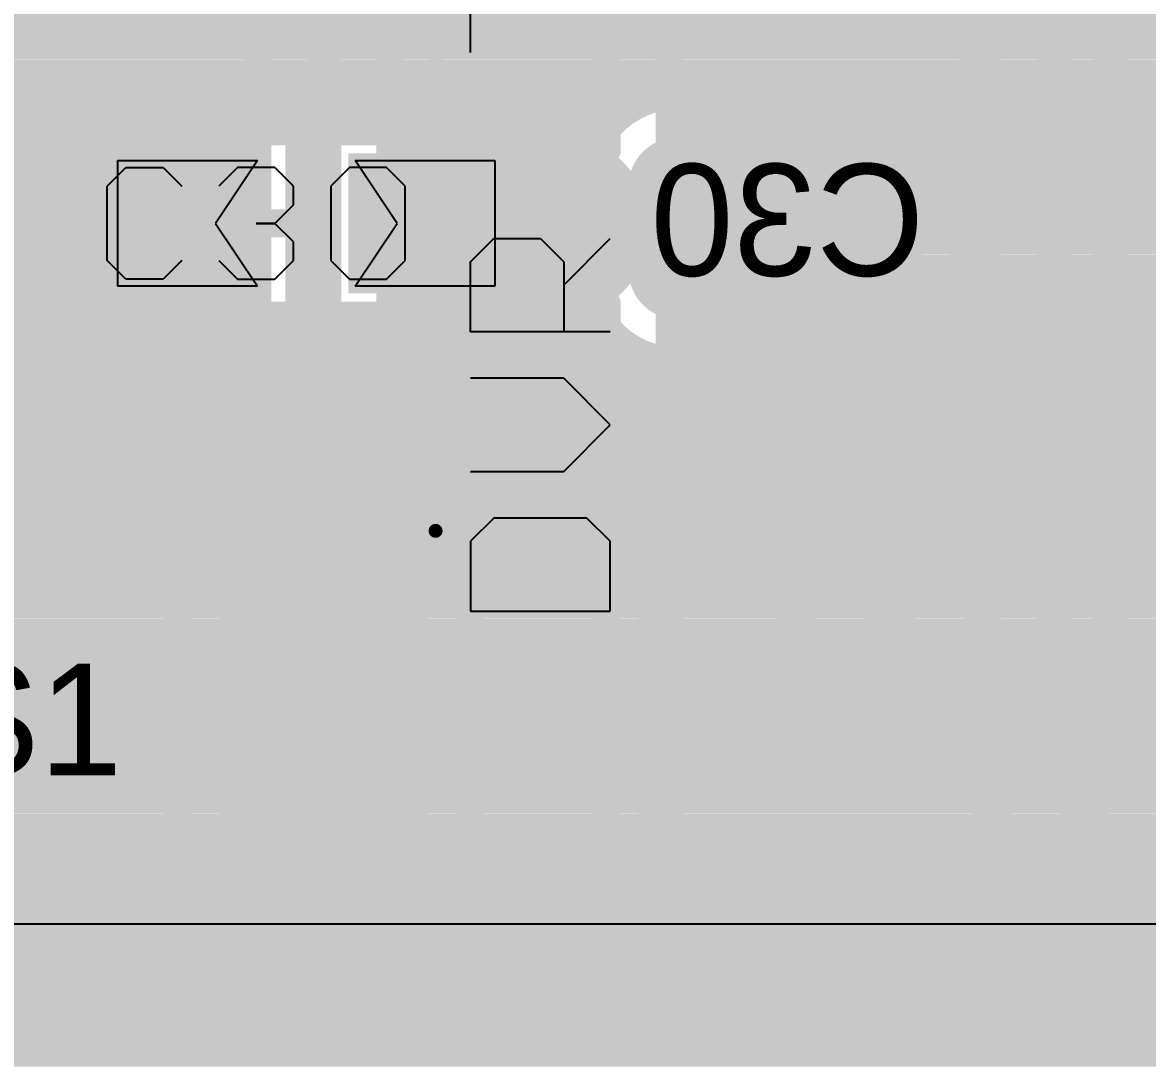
# Model space of a CAD drawing. Header units: millimetres. Extents: x 0.11 to 5.67, y 0.55 to 4.24.
# Drawn here: x 2.3698 to 2.6868, y 0.6011 to 0.8952 of the extents above; entities that cross this region are included whole.
import ezdxf

# ---------------------------------------------------------------- set-up
doc = ezdxf.new("R2010")
doc.units = ezdxf.units.MM
doc.header["$MEASUREMENT"] = 0
for name, color, linetype in [('BottomLayer', 5, 'Continuous'), ('BottomOverlay', 54, 'Continuous'), ('BottomPaste', 16, 'Continuous'), ('BottomSolder', 6, 'Continuous'), ('InternalPlane1', 76, 'Continuous'), ('InternalPlane2', 16, 'Continuous'), ('KeepOutLayer', 6, 'Continuous'), ('Mechanical3', 76, 'Continuous'), ('MultiLayer', 9, 'Continuous'), ('TopLayer', 1, 'Continuous'), ('TopOverlay', 2, 'Continuous'), ('TopPaste', 8, 'Continuous'), ('TopSolder', 216, 'Continuous'), ('ViaHoleLayer', 16, 'Continuous')]:
    doc.layers.add(name, color=color, linetype=linetype)

# ---------------------------------------------------------------- blocks, each defined once
blk = doc.blocks.new('SCVW06A25020_35')
at = {"layer": 'TopLayer', "const_width": 0.01181}
for points in [[(-0.03346, 0.01181, 1), (-0.02165, 0.01181, 1)], [(0.02165, 0.01181, 1), (0.03346, 0.01181, 1)], [(-0.03346, -0.01181, 1), (-0.02165, -0.01181, 1)], [(0.02165, -0.01181, 1), (0.03346, -0.01181, 1)]]:
    blk.add_lwpolyline(points, format="xyb", close=True, dxfattribs=at)
at = {"layer": 'TopLayer'}
for points in [[(-0.02756, -0.02362), (0.02756, -0.02362), (-0.02756, 0.02362), (0.02756, 0.02362)], [(-0.03937, -0.01181), (0.03937, -0.01181), (-0.03937, 0.01181), (0.03937, 0.01181)]]:
    blk.add_solid(points, dxfattribs=at)
at = {"layer": 'TopOverlay', "const_width": 0.00787}
for points in [[(0.05587, -0.03898), (0.05587, 0.34685)], [(-0.03469, -0.18858), (-0.03469, -0.03898)], [(-0.03469, -0.03898), (0.05587, -0.03898)], [(-0.03469, -0.18858), (1.13461, -0.18858)]]:
    blk.add_lwpolyline(points, dxfattribs=at)
at = {"layer": 'TopOverlay', "const_width": 0.00394}
for points in [[(-0.03665, -0.03898, 1), (-0.03272, -0.03898, 1)], [(-0.03665, -0.03898, 1), (-0.03272, -0.03898, 1)], [(0.0539, -0.03898, 1), (0.05783, -0.03898, 1)], [(0.0539, -0.03898, 1), (0.05783, -0.03898, 1)], [(-0.03665, -0.18858, 1), (-0.03272, -0.18858, 1)], [(-0.03665, -0.18858, 1), (-0.03272, -0.18858, 1)]]:
    blk.add_lwpolyline(points, format="xyb", close=True, dxfattribs=at)
at = {"layer": 'TopPaste', "const_width": 0.01181}
for points in [[(-0.03346, 0.01181, 1), (-0.02165, 0.01181, 1)], [(0.02165, 0.01181, 1), (0.03346, 0.01181, 1)], [(-0.03346, -0.01181, 1), (-0.02165, -0.01181, 1)], [(0.02165, -0.01181, 1), (0.03346, -0.01181, 1)]]:
    blk.add_lwpolyline(points, format="xyb", close=True, dxfattribs=at)
at = {"layer": 'TopPaste'}
for points in [[(-0.02756, -0.02362), (0.02756, -0.02362), (-0.02756, 0.02362), (0.02756, 0.02362)], [(-0.03937, -0.01181), (0.03937, -0.01181), (-0.03937, 0.01181), (0.03937, 0.01181)]]:
    blk.add_solid(points, dxfattribs=at)
at = {"layer": 'TopSolder', "const_width": 0.01378}
for points in [[(-0.03445, 0.01181, 1), (-0.02067, 0.01181, 1)], [(0.02067, 0.01181, 1), (0.03445, 0.01181, 1)], [(-0.03445, -0.01181, 1), (-0.02067, -0.01181, 1)], [(0.02067, -0.01181, 1), (0.03445, -0.01181, 1)]]:
    blk.add_lwpolyline(points, format="xyb", close=True, dxfattribs=at)
at = {"layer": 'TopSolder'}
for points in [[(-0.02756, -0.02559), (0.02756, -0.02559), (-0.02756, 0.02559), (0.02756, 0.02559)], [(-0.04134, -0.01181), (0.04134, -0.01181), (-0.04134, 0.01181), (0.04134, 0.01181)]]:
    blk.add_solid(points, dxfattribs=at)
blk = doc.blocks.new('DTSM_61N_88')
at = {"layer": 'TopLayer', "const_width": 0.01378}
for points in [[(0.28839, 0.01378, 1), (0.30217, 0.01378, 1)], [(0.3435, 0.01378, 1), (0.35728, 0.01378, 1)], [(0.28839, -0.01378, 1), (0.30217, -0.01378, 1)], [(0.3435, -0.01378, 1), (0.35728, -0.01378, 1)]]:
    blk.add_lwpolyline(points, format="xyb", close=True, dxfattribs=at)
at = {"layer": 'TopLayer'}
for points in [[(0.29528, -0.02756), (0.35039, -0.02756), (0.29528, 0.02756), (0.35039, 0.02756)], [(0.2815, -0.01378), (0.36417, -0.01378), (0.2815, 0.01378), (0.36417, 0.01378)]]:
    blk.add_solid(points, dxfattribs=at)
at = {"layer": 'TopOverlay', "const_width": 0.00394}
for points in [[(0.27067, 0.0315), (0.05118, 0.0315)], [(0.27067, -0.20472), (0.27067, 0.0315)]]:
    blk.add_lwpolyline(points, dxfattribs=at)
at = {"layer": 'TopOverlay', "const_width": 0.00197}
blk.add_lwpolyline([(0.26969, 0.0315, 1), (0.27165, 0.0315, 1)], format="xyb", close=True, dxfattribs=at)
blk.add_lwpolyline([(0.26969, 0.0315, 1), (0.27165, 0.0315, 1)], format="xyb", close=True, dxfattribs=at)
at = {"layer": 'TopPaste', "const_width": 0.01378}
for points in [[(0.28839, 0.01378, 1), (0.30217, 0.01378, 1)], [(0.3435, 0.01378, 1), (0.35728, 0.01378, 1)], [(0.28839, -0.01378, 1), (0.30217, -0.01378, 1)], [(0.3435, -0.01378, 1), (0.35728, -0.01378, 1)]]:
    blk.add_lwpolyline(points, format="xyb", close=True, dxfattribs=at)
at = {"layer": 'TopPaste'}
for points in [[(0.29528, -0.02756), (0.35039, -0.02756), (0.29528, 0.02756), (0.35039, 0.02756)], [(0.2815, -0.01378), (0.36417, -0.01378), (0.2815, 0.01378), (0.36417, 0.01378)]]:
    blk.add_solid(points, dxfattribs=at)
at = {"layer": 'TopSolder', "const_width": 0.01575}
for points in [[(0.2874, 0.01378, 1), (0.30315, 0.01378, 1)], [(0.34252, 0.01378, 1), (0.35827, 0.01378, 1)], [(0.2874, -0.01378, 1), (0.30315, -0.01378, 1)], [(0.34252, -0.01378, 1), (0.35827, -0.01378, 1)]]:
    blk.add_lwpolyline(points, format="xyb", close=True, dxfattribs=at)
at = {"layer": 'TopSolder'}
for points in [[(0.29528, -0.02953), (0.35039, -0.02953), (0.29528, 0.02953), (0.35039, 0.02953)], [(0.27953, -0.01378), (0.36614, -0.01378), (0.27953, 0.01378), (0.36614, 0.01378)]]:
    blk.add_solid(points, dxfattribs=at)
blk = doc.blocks.new('CC0603_B_250')
at = {"layer": 'BottomLayer'}
for points in [[(-0.05315, -0.01772), (-0.01378, -0.01772), (-0.05315, 0.01772), (-0.01378, 0.01772)], [(0.05315, 0.01772), (0.01378, 0.01772), (0.05315, -0.01772), (0.01378, -0.01772)]]:
    blk.add_solid(points, dxfattribs=at)
at = {"layer": 'BottomOverlay', "const_width": 0.00701}
for points in [[(-0.06031, -0.02558, -0.201181), (-0.06035, 0.02547)], [(0.06042, 0.02547, -0.201181), (0.06038, -0.02558)]]:
    blk.add_lwpolyline(points, format="xyb", dxfattribs=at)
at = {"layer": 'BottomOverlay', "const_width": 0.0035}
for points in [[(-0.0621, 0.02547, 1), (-0.0586, 0.02547, 1)], [(-0.06172, 0.0255, 1), (-0.05821, 0.0255, 1)], [(0.05828, 0.0255, 1), (0.06179, 0.0255, 1)], [(0.05867, 0.02547, 1), (0.06217, 0.02547, 1)], [(-0.06206, -0.02558, 1), (-0.05856, -0.02558, 1)], [(-0.06179, -0.02559, 1), (-0.05829, -0.02559, 1)], [(0.05829, -0.02559, 1), (0.06179, -0.02559, 1)], [(0.05863, -0.02558, 1), (0.06213, -0.02558, 1)]]:
    blk.add_lwpolyline(points, format="xyb", close=True, dxfattribs=at)
at = {"layer": 'BottomOverlay', "const_width": 0.00701}
for points in [[(-0.05996, 0.0255), (0.06004, 0.0255)], [(-0.06004, -0.02559), (0.06004, -0.02559)]]:
    blk.add_lwpolyline(points, dxfattribs=at)
at = {"layer": 'BottomPaste'}
for p, q in [((-0.05315, -0.01772), (-0.05315, 0.01772)), ((-0.05315, 0.01772), (-0.01378, 0.01772)), ((-0.01378, 0.01772), (-0.02559, 0)), ((0.02559, 0), (0.01378, 0.01772)), ((0.01378, 0.01772), (0.05315, 0.01772)), ((0.05315, 0.01772), (0.05315, -0.01772)), ((-0.02559, 0), (-0.01378, -0.01772)), ((0.01378, -0.01772), (0.02559, 0)), ((-0.01378, -0.01772), (-0.05315, -0.01772)), ((0.05315, -0.01772), (0.01378, -0.01772))]:
    blk.add_line(p, q, dxfattribs=at)
at = {"layer": 'BottomSolder'}
for points in [[(-0.05512, -0.01969), (-0.01181, -0.01969), (-0.05512, 0.01969), (-0.01181, 0.01969)], [(0.05512, 0.01969), (0.01181, 0.01969), (0.05512, -0.01969), (0.01181, -0.01969)]]:
    blk.add_solid(points, dxfattribs=at)
at = {"layer": 'Mechanical3'}
for p, q in [((-0.0561, 0.0105), (-0.05085, 0.01575)), ((-0.05085, 0.01575), (-0.04036, 0.01575)), ((-0.04036, 0.01575), (-0.03511, 0.0105)), ((-0.01937, 0.01575), (-0.02462, 0.0105)), ((-0.00887, 0.01575), (-0.01937, 0.01575)), ((-0.00363, 0.0105), (-0.00887, 0.01575)), ((0.01212, 0.01575), (0.00687, 0.0105)), ((0.02261, 0.01575), (0.01212, 0.01575)), ((0.02786, 0.0105), (0.02261, 0.01575)), ((-0.0561, -0.01049), (-0.0561, 0.0105)), ((-0.00363, 0.00525), (-0.00363, 0.0105)), ((0.00687, 0.0105), (0.00687, -0.01049)), ((0.02786, -0.01049), (0.02786, 0.0105)), ((-0.00887, 0.00001), (-0.00363, 0.00525)), ((-0.00887, 0.00001), (-0.01412, 0.00001)), ((-0.01412, 0.00001), (-0.00887, 0.00001)), ((-0.00363, -0.00524), (-0.00887, 0.00001)), ((-0.00363, -0.01049), (-0.00363, -0.00524)), ((-0.05085, -0.01574), (-0.0561, -0.01049)), ((-0.03511, -0.01049), (-0.04036, -0.01574)), ((-0.02462, -0.01049), (-0.01937, -0.01574)), ((-0.00887, -0.01574), (-0.00363, -0.01049)), ((0.00687, -0.01049), (0.01212, -0.01574)), ((0.02261, -0.01574), (0.02786, -0.01049)), ((-0.04036, -0.01574), (-0.05085, -0.01574)), ((-0.01937, -0.01574), (-0.00887, -0.01574)), ((0.01212, -0.01574), (0.02261, -0.01574))]:
    blk.add_line(p, q, dxfattribs=at)

msp = doc.modelspace()

# ---------------------------------------------------------------- linework, layer by layer
at = {"layer": 'BottomLayer'}
for points, const_width in [([(2.55217, 0.63878), (2.55217, 1.05807)], 0.00787), ([(2.53445, 0.85916), (2.53445, 0.91431)], 0.00787), ([(2.13465, 0.89665), (2.53445, 0.89665)], 0.00787), ([(2.55217, 0.89665), (3.56791, 0.89665)], 0.00787), ([(2.15068, 0.88878), (2.53445, 0.88878)], 0.00787), ([(2.55217, 0.88878), (3.56791, 0.88878)], 0.00787), ([(2.16272, 0.8809), (2.53445, 0.8809)], 0.00787), ([(2.55217, 0.8809), (3.56791, 0.8809)], 0.00787), ([(2.17244, 0.87303), (2.53445, 0.87303)], 0.00787), ([(2.55217, 0.87303), (3.56791, 0.87303)], 0.00787), ([(2.38484, 0.86811), (2.44783, 0.86811)], 0.00787), ([(2.38484, 0.80906), (2.38484, 0.86811)], 0.00787), ([(2.44783, 0.80906), (2.44783, 0.86811)], 0.00787), ([(2.4498, 0.87008), (2.51673, 0.87008)], 0.00787), ([(2.4498, 0.80709), (2.4498, 0.87008)], 0.00787), ([(2.51673, 0.86288), (2.51673, 0.87008)], 0.00787), ([(2.18054, 0.86515), (2.38484, 0.86515)], 0.00787), ([(2.51673, 0.86515), (2.53445, 0.86515)], 0.00787), ([(2.55217, 0.86515), (3.56791, 0.86515)], 0.00787), ([(2.41634, 0.83858), (2.41634, 0.86417)], 0.00787), ([(2.18741, 0.85728), (2.38484, 0.85728)], 0.00787), ([(2.55217, 0.85728), (3.56791, 0.85728)], 0.00787), ([(2.19327, 0.84941), (2.38484, 0.84941)], 0.00787), ([(2.55217, 0.84941), (3.56791, 0.84941)], 0.00787), ([(2.37303, 0.83858), (2.41634, 0.83858)], 0.01969), ([(2.19829, 0.84153), (2.38484, 0.84153)], 0.00787), ([(2.48327, 0.83858), (2.48425, 0.8376)], 0.00984), ([(2.55217, 0.84153), (3.56791, 0.84153)], 0.00787), ([(2.38878, 0.83858), (2.41634, 0.83858)], 0.00787), ([(2.41634, 0.83858), (2.4439, 0.83858)], 0.00787), ([(2.41634, 0.81299), (2.41634, 0.83858)], 0.00787), ([(2.48425, 0.8376), (2.52067, 0.8376)], 0.00984), ([(2.20258, 0.83366), (2.38484, 0.83366)], 0.00787), ([(2.55217, 0.83366), (3.56791, 0.83366)], 0.00787), ([(2.2062, 0.82578), (2.38484, 0.82578)], 0.00787), ([(2.55217, 0.82578), (3.56791, 0.82578)], 0.00787), ([(2.20922, 0.81791), (2.38484, 0.81791)], 0.00787), ([(2.55217, 0.81791), (3.56791, 0.81791)], 0.00787), ([(2.53445, 0.63878), (2.53445, 0.81603)], 0.00787), ([(2.51673, 0.80709), (2.51673, 0.81231)], 0.00787), ([(2.21169, 0.81004), (2.38484, 0.81004)], 0.00787), ([(2.38484, 0.80906), (2.44783, 0.80906)], 0.00787), ([(2.51673, 0.81004), (2.53445, 0.81004)], 0.00787), ([(2.55217, 0.81004), (3.56791, 0.81004)], 0.00787), ([(2.4498, 0.80709), (2.51673, 0.80709)], 0.00787), ([(2.21362, 0.80216), (2.53445, 0.80216)], 0.00787), ([(2.55217, 0.80216), (3.56791, 0.80216)], 0.00787), ([(2.21506, 0.79429), (2.53445, 0.79429)], 0.00787), ([(2.55217, 0.79429), (3.37284, 0.79429)], 0.00787), ([(2.21601, 0.78641), (2.53445, 0.78641)], 0.00787), ([(2.55217, 0.78641), (3.36048, 0.78641)], 0.00787), ([(2.21648, 0.77854), (2.53445, 0.77854)], 0.00787), ([(2.55217, 0.77854), (3.35336, 0.77854)], 0.00787), ([(2.21648, 0.77067), (2.53445, 0.77067)], 0.00787), ([(2.55217, 0.77067), (3.34878, 0.77067)], 0.00787), ([(2.21601, 0.76279), (2.53445, 0.76279)], 0.00787), ([(2.55217, 0.76279), (3.34599, 0.76279)], 0.00787), ([(2.21506, 0.75492), (2.53445, 0.75492)], 0.00787), ([(2.55217, 0.75492), (3.34465, 0.75492)], 0.00787), ([(2.21362, 0.74704), (2.53445, 0.74704)], 0.00787), ([(2.55217, 0.74704), (3.34465, 0.74704)], 0.00787), ([(2.21169, 0.73917), (2.53445, 0.73917)], 0.00787), ([(2.55217, 0.73917), (3.34599, 0.73917)], 0.00787), ([(2.20922, 0.7313), (2.53445, 0.7313)], 0.00787), ([(2.55217, 0.7313), (3.34879, 0.7313)], 0.00787), ([(2.2062, 0.72342), (2.53445, 0.72342)], 0.00787), ([(2.55217, 0.72342), (3.35336, 0.72342)], 0.00787), ([(2.20257, 0.71555), (2.53445, 0.71555)], 0.00787), ([(2.55217, 0.71555), (3.36049, 0.71555)], 0.00787), ([(2.19829, 0.70767), (2.53445, 0.70767)], 0.00787), ([(2.55217, 0.70767), (3.37286, 0.70767)], 0.00787), ([(2.19327, 0.6998), (2.53445, 0.6998)], 0.00787), ([(2.55217, 0.6998), (3.56791, 0.6998)], 0.00787), ([(2.1874, 0.69193), (2.53445, 0.69193)], 0.00787), ([(2.55217, 0.69193), (3.56791, 0.69193)], 0.00787), ([(2.18054, 0.68405), (2.53445, 0.68405)], 0.00787), ([(2.55217, 0.68405), (3.56791, 0.68405)], 0.00787), ([(2.17243, 0.67618), (2.53445, 0.67618)], 0.00787), ([(2.55217, 0.67618), (3.56791, 0.67618)], 0.00787), ([(2.16271, 0.6683), (2.53445, 0.6683)], 0.00787), ([(2.55217, 0.6683), (3.56791, 0.6683)], 0.00787), ([(2.15067, 0.66043), (2.53445, 0.66043)], 0.00787), ([(2.55217, 0.66043), (3.56791, 0.66043)], 0.00787), ([(2.13463, 0.65256), (2.53445, 0.65256)], 0.00787), ([(2.55217, 0.65256), (3.56791, 0.65256)], 0.00787), ([(2.10733, 0.64468), (2.53445, 0.64468)], 0.00787), ([(2.55217, 0.64468), (3.56791, 0.64468)], 0.00787), ([(1.50409, 0.63878), (2.53445, 0.63878)], 0.00787), ([(2.55217, 0.63878), (3.56791, 0.63878)], 0.00787)]:
    msp.add_lwpolyline(points, dxfattribs=dict(at, const_width=const_width))
for points, const_width in [([(2.53248, 0.89665, 1), (2.53642, 0.89665, 1)], 0.00394), ([(2.5502, 0.89665, 1), (2.55413, 0.89665, 1)], 0.00394), ([(2.53248, 0.88878, 1), (2.53642, 0.88878, 1)], 0.00394), ([(2.5502, 0.88878, 1), (2.55413, 0.88878, 1)], 0.00394), ([(2.53248, 0.8809, 1), (2.53642, 0.8809, 1)], 0.00394), ([(2.5502, 0.8809, 1), (2.55413, 0.8809, 1)], 0.00394), ([(2.53248, 0.87303, 1), (2.53642, 0.87303, 1)], 0.00394), ([(2.5502, 0.87303, 1), (2.55413, 0.87303, 1)], 0.00394), ([(2.38287, 0.86811, 1), (2.38681, 0.86811, 1)], 0.00394), ([(2.38287, 0.86811, 1), (2.38681, 0.86811, 1)], 0.00394), ([(2.44587, 0.86811, 1), (2.4498, 0.86811, 1)], 0.00394), ([(2.44587, 0.86811, 1), (2.4498, 0.86811, 1)], 0.00394), ([(2.44783, 0.87008, 1), (2.45177, 0.87008, 1)], 0.00394), ([(2.44783, 0.87008, 1), (2.45177, 0.87008, 1)], 0.00394), ([(2.51476, 0.87008, 1), (2.5187, 0.87008, 1)], 0.00394), ([(2.51476, 0.87008, 1), (2.5187, 0.87008, 1)], 0.00394), ([(2.38287, 0.86515, 1), (2.38681, 0.86515, 1)], 0.00394), ([(2.51476, 0.86515, 1), (2.5187, 0.86515, 1)], 0.00394), ([(2.53248, 0.86515, 1), (2.53642, 0.86515, 1)], 0.00394), ([(2.5502, 0.86515, 1), (2.55413, 0.86515, 1)], 0.00394), ([(2.41437, 0.86417, 1), (2.41831, 0.86417, 1)], 0.00394), ([(2.51476, 0.86288, 1), (2.5187, 0.86288, 1)], 0.00394), ([(2.51476, 0.86288, 1), (2.5187, 0.86288, 1)], 0.00394), ([(2.53248, 0.85916, 1), (2.53642, 0.85916, 1)], 0.00394), ([(2.53248, 0.85916, 1), (2.53642, 0.85916, 1)], 0.00394), ([(2.38287, 0.85728, 1), (2.38681, 0.85728, 1)], 0.00394), ([(2.5502, 0.85728, 1), (2.55413, 0.85728, 1)], 0.00394), ([(2.38287, 0.84941, 1), (2.38681, 0.84941, 1)], 0.00394), ([(2.5502, 0.84941, 1), (2.55413, 0.84941, 1)], 0.00394), ([(2.36713, 0.83858, 1), (2.37894, 0.83858, 1)], 0.01181), ([(2.36811, 0.83858, 1), (2.37795, 0.83858, 1)], 0.00984), ([(2.41142, 0.83858, 1), (2.42126, 0.83858, 1)], 0.00984), ([(2.51476, 0.8376, 1), (2.52657, 0.8376, 1)], 0.01181), ([(2.38287, 0.84153, 1), (2.38681, 0.84153, 1)], 0.00394), ([(2.48081, 0.83858, 1), (2.48573, 0.83858, 1)], 0.00492), ([(2.5502, 0.84153, 1), (2.55413, 0.84153, 1)], 0.00394), ([(2.38681, 0.83858, 1), (2.39075, 0.83858, 1)], 0.00394), ([(2.41437, 0.83858, 1), (2.41831, 0.83858, 1)], 0.00394), ([(2.41437, 0.83858, 1), (2.41831, 0.83858, 1)], 0.00394), ([(2.41437, 0.83858, 1), (2.41831, 0.83858, 1)], 0.00394), ([(2.41437, 0.83858, 1), (2.41831, 0.83858, 1)], 0.00394), ([(2.44193, 0.83858, 1), (2.44587, 0.83858, 1)], 0.00394), ([(2.48179, 0.8376, 1), (2.48671, 0.8376, 1)], 0.00492), ([(2.48179, 0.8376, 1), (2.48671, 0.8376, 1)], 0.00492), ([(2.51821, 0.8376, 1), (2.52313, 0.8376, 1)], 0.00492), ([(2.38287, 0.83366, 1), (2.38681, 0.83366, 1)], 0.00394), ([(2.5502, 0.83366, 1), (2.55413, 0.83366, 1)], 0.00394), ([(2.38287, 0.82578, 1), (2.38681, 0.82578, 1)], 0.00394), ([(2.5502, 0.82578, 1), (2.55413, 0.82578, 1)], 0.00394), ([(2.38287, 0.81791, 1), (2.38681, 0.81791, 1)], 0.00394), ([(2.5502, 0.81791, 1), (2.55413, 0.81791, 1)], 0.00394), ([(2.53248, 0.81603, 1), (2.53642, 0.81603, 1)], 0.00394), ([(2.53248, 0.81603, 1), (2.53642, 0.81603, 1)], 0.00394), ([(2.41437, 0.81299, 1), (2.41831, 0.81299, 1)], 0.00394), ([(2.51476, 0.81231, 1), (2.5187, 0.81231, 1)], 0.00394), ([(2.51476, 0.81231, 1), (2.5187, 0.81231, 1)], 0.00394), ([(2.38287, 0.81004, 1), (2.38681, 0.81004, 1)], 0.00394), ([(2.38287, 0.80906, 1), (2.38681, 0.80906, 1)], 0.00394), ([(2.38287, 0.80906, 1), (2.38681, 0.80906, 1)], 0.00394), ([(2.44587, 0.80906, 1), (2.4498, 0.80906, 1)], 0.00394), ([(2.44587, 0.80906, 1), (2.4498, 0.80906, 1)], 0.00394), ([(2.51476, 0.81004, 1), (2.5187, 0.81004, 1)], 0.00394), ([(2.53248, 0.81004, 1), (2.53642, 0.81004, 1)], 0.00394), ([(2.5502, 0.81004, 1), (2.55413, 0.81004, 1)], 0.00394), ([(2.44783, 0.80709, 1), (2.45177, 0.80709, 1)], 0.00394), ([(2.44783, 0.80709, 1), (2.45177, 0.80709, 1)], 0.00394), ([(2.51476, 0.80709, 1), (2.5187, 0.80709, 1)], 0.00394), ([(2.51476, 0.80709, 1), (2.5187, 0.80709, 1)], 0.00394), ([(2.53248, 0.80216, 1), (2.53642, 0.80216, 1)], 0.00394), ([(2.5502, 0.80216, 1), (2.55413, 0.80216, 1)], 0.00394), ([(2.53248, 0.79429, 1), (2.53642, 0.79429, 1)], 0.00394), ([(2.5502, 0.79429, 1), (2.55413, 0.79429, 1)], 0.00394), ([(2.53248, 0.78641, 1), (2.53642, 0.78641, 1)], 0.00394), ([(2.5502, 0.78641, 1), (2.55413, 0.78641, 1)], 0.00394), ([(2.53248, 0.77854, 1), (2.53642, 0.77854, 1)], 0.00394), ([(2.5502, 0.77854, 1), (2.55413, 0.77854, 1)], 0.00394), ([(2.53248, 0.77067, 1), (2.53642, 0.77067, 1)], 0.00394), ([(2.5502, 0.77067, 1), (2.55413, 0.77067, 1)], 0.00394), ([(2.53248, 0.76279, 1), (2.53642, 0.76279, 1)], 0.00394), ([(2.5502, 0.76279, 1), (2.55413, 0.76279, 1)], 0.00394), ([(2.53248, 0.75492, 1), (2.53642, 0.75492, 1)], 0.00394), ([(2.5502, 0.75492, 1), (2.55413, 0.75492, 1)], 0.00394), ([(2.53248, 0.74704, 1), (2.53642, 0.74704, 1)], 0.00394), ([(2.5502, 0.74704, 1), (2.55413, 0.74704, 1)], 0.00394), ([(2.53248, 0.73917, 1), (2.53642, 0.73917, 1)], 0.00394), ([(2.5502, 0.73917, 1), (2.55413, 0.73917, 1)], 0.00394), ([(2.53248, 0.7313, 1), (2.53642, 0.7313, 1)], 0.00394), ([(2.5502, 0.7313, 1), (2.55413, 0.7313, 1)], 0.00394), ([(2.53248, 0.72342, 1), (2.53642, 0.72342, 1)], 0.00394), ([(2.5502, 0.72342, 1), (2.55413, 0.72342, 1)], 0.00394), ([(2.53248, 0.71555, 1), (2.53642, 0.71555, 1)], 0.00394), ([(2.5502, 0.71555, 1), (2.55413, 0.71555, 1)], 0.00394), ([(2.53248, 0.70767, 1), (2.53642, 0.70767, 1)], 0.00394), ([(2.5502, 0.70767, 1), (2.55413, 0.70767, 1)], 0.00394), ([(2.53248, 0.6998, 1), (2.53642, 0.6998, 1)], 0.00394), ([(2.5502, 0.6998, 1), (2.55413, 0.6998, 1)], 0.00394), ([(2.53248, 0.69193, 1), (2.53642, 0.69193, 1)], 0.00394), ([(2.5502, 0.69193, 1), (2.55413, 0.69193, 1)], 0.00394), ([(2.53248, 0.68405, 1), (2.53642, 0.68405, 1)], 0.00394), ([(2.5502, 0.68405, 1), (2.55413, 0.68405, 1)], 0.00394), ([(2.53248, 0.67618, 1), (2.53642, 0.67618, 1)], 0.00394), ([(2.5502, 0.67618, 1), (2.55413, 0.67618, 1)], 0.00394), ([(2.53248, 0.6683, 1), (2.53642, 0.6683, 1)], 0.00394), ([(2.5502, 0.6683, 1), (2.55413, 0.6683, 1)], 0.00394), ([(2.53248, 0.66043, 1), (2.53642, 0.66043, 1)], 0.00394), ([(2.5502, 0.66043, 1), (2.55413, 0.66043, 1)], 0.00394), ([(2.53248, 0.65256, 1), (2.53642, 0.65256, 1)], 0.00394), ([(2.5502, 0.65256, 1), (2.55413, 0.65256, 1)], 0.00394), ([(2.53248, 0.64468, 1), (2.53642, 0.64468, 1)], 0.00394), ([(2.5502, 0.64468, 1), (2.55413, 0.64468, 1)], 0.00394), ([(2.53248, 0.63878, 1), (2.53642, 0.63878, 1)], 0.00394), ([(2.53248, 0.63878, 1), (2.53642, 0.63878, 1)], 0.00394), ([(2.5502, 0.63878, 1), (2.55413, 0.63878, 1)], 0.00394), ([(2.5502, 0.63878, 1), (2.55413, 0.63878, 1)], 0.00394)]:
    msp.add_lwpolyline(points, format="xyb", close=True, dxfattribs=dict(at, const_width=const_width))
at = {"layer": 'BottomLayer', "const_width": 0.00787}
for points in [[(2.51673, 0.86288, -0.182764), (2.53445, 0.85916)], [(2.53445, 0.81603, -0.182764), (2.51673, 0.81231)]]:
    msp.add_lwpolyline(points, format="xyb", dxfattribs=at)
at = {"layer": 'InternalPlane1'}
msp.add_line((5.40707, 0.64116), (0.72285, 0.64116), dxfattribs=at)
at = {"layer": 'InternalPlane1', "const_width": 0.02591}
msp.add_lwpolyline([(2.50772, 0.8376, 1), (2.53362, 0.8376, 1)], format="xyb", close=True, dxfattribs=at)
at = {"layer": 'InternalPlane1', "const_width": 0.04}
msp.add_lwpolyline([(0.70276, 0.62106), (5.42717, 0.62106)], dxfattribs=at)
at = {"layer": 'InternalPlane2'}
msp.add_line((5.40707, 0.64116), (0.72285, 0.64116), dxfattribs=at)
at = {"layer": 'InternalPlane2', "const_width": 0.02591}
for points in [[(2.36008, 0.83858, 1), (2.38598, 0.83858, 1)], [(2.50772, 0.8376, 1), (2.53362, 0.8376, 1)]]:
    msp.add_lwpolyline(points, format="xyb", close=True, dxfattribs=at)
at = {"layer": 'InternalPlane2', "const_width": 0.04}
msp.add_lwpolyline([(0.70276, 0.62106), (5.42717, 0.62106)], dxfattribs=at)
at = {"layer": 'KeepOutLayer', "const_width": 0.00787}
msp.add_lwpolyline([(0.70276, 0.62106), (5.42717, 0.62106)], dxfattribs=at)
at = {"layer": 'MultiLayer', "const_width": 0.01181}
for points in [[(2.36713, 0.83858, 1), (2.37894, 0.83858, 1)], [(2.51476, 0.8376, 1), (2.52657, 0.8376, 1)]]:
    msp.add_lwpolyline(points, format="xyb", close=True, dxfattribs=at)
at = {"layer": 'TopLayer'}
for points, const_width in [([(2.45472, 0.6998), (2.45472, 1.02264)], 0.00984), ([(2.67618, 0.71358), (2.67618, 0.99902)], 0.00984), ([(2.43602, 0.75448), (2.43602, 0.96796)], 0.00787), ([(2.47343, 0.75448), (2.47343, 0.96796)], 0.00787), ([(2.66043, 0.70337), (2.66043, 0.92323)], 0.00984), ([(2.64173, 0.72625), (2.64173, 0.91548)], 0.00787), ([(2.13465, 0.89665), (2.43602, 0.89665)], 0.00787), ([(2.47343, 0.89665), (2.64173, 0.89665)], 0.00787), ([(2.15068, 0.88878), (2.43602, 0.88878)], 0.00787), ([(2.47343, 0.88878), (2.64173, 0.88878)], 0.00787), ([(2.16272, 0.8809), (2.43602, 0.8809)], 0.00787), ([(2.47343, 0.8809), (2.64173, 0.8809)], 0.00787), ([(2.55437, 0.87461), (2.60949, 0.87461)], 0.00787), ([(2.17244, 0.87303), (2.43602, 0.87303)], 0.00787), ([(2.47343, 0.87303), (2.54552, 0.87303)], 0.00787), ([(2.61834, 0.87303), (2.64173, 0.87303)], 0.00787), ([(2.18054, 0.86515), (2.43602, 0.86515)], 0.00787), ([(2.47343, 0.86515), (2.53451, 0.86515)], 0.00787), ([(2.62935, 0.86515), (2.64173, 0.86515)], 0.00787), ([(2.18741, 0.85728), (2.43602, 0.85728)], 0.00787), ([(2.47343, 0.85728), (2.50431, 0.85728)], 0.00787), ([(2.63371, 0.85728), (2.64173, 0.85728)], 0.00787), ([(2.19327, 0.84941), (2.43602, 0.84941)], 0.00787), ([(2.47343, 0.84941), (2.49797, 0.84941)], 0.00787), ([(2.63508, 0.84941), (2.64173, 0.84941)], 0.00787), ([(2.63508, 0.82539), (2.63508, 0.84902)], 0.00787), ([(2.19829, 0.84153), (2.43602, 0.84153)], 0.00787), ([(2.47343, 0.84153), (2.49538, 0.84153)], 0.00787), ([(2.63508, 0.84153), (2.64173, 0.84153)], 0.00787), ([(2.52067, 0.8376), (2.52106, 0.8372)], 0.00984), ([(2.52106, 0.8372), (2.58193, 0.8372)], 0.00984), ([(2.58193, 0.75961), (2.58193, 0.8372)], 0.00984), ([(2.20258, 0.83366), (2.43602, 0.83366)], 0.00787), ([(2.47343, 0.83366), (2.49538, 0.83366)], 0.00787), ([(2.63508, 0.83366), (2.64173, 0.83366)], 0.00787), ([(2.2062, 0.82578), (2.43602, 0.82578)], 0.00787), ([(2.47343, 0.82578), (2.49797, 0.82578)], 0.00787), ([(2.63508, 0.82578), (2.64173, 0.82578)], 0.00787), ([(2.20922, 0.81791), (2.43602, 0.81791)], 0.00787), ([(2.47343, 0.81791), (2.50432, 0.81791)], 0.00787), ([(2.63396, 0.81791), (2.64173, 0.81791)], 0.00787), ([(2.21169, 0.81004), (2.43602, 0.81004)], 0.00787), ([(2.47343, 0.81004), (2.5339, 0.81004)], 0.00787), ([(2.62996, 0.81004), (2.64173, 0.81004)], 0.00787), ([(2.21362, 0.80216), (2.43602, 0.80216)], 0.00787), ([(2.47343, 0.80216), (2.54364, 0.80216)], 0.00787), ([(2.62022, 0.80216), (2.64173, 0.80216)], 0.00787), ([(2.55437, 0.7998), (2.56323, 0.7998)], 0.00787), ([(2.56323, 0.75961), (2.56323, 0.7998)], 0.00787), ([(2.60063, 0.7998), (2.60949, 0.7998)], 0.00787), ([(2.60063, 0.76735), (2.60063, 0.7998)], 0.00787), ([(2.21506, 0.79429), (2.43602, 0.79429)], 0.00787), ([(2.47343, 0.79429), (2.56323, 0.79429)], 0.00787), ([(2.60063, 0.79429), (2.64173, 0.79429)], 0.00787), ([(2.21601, 0.78641), (2.43602, 0.78641)], 0.00787), ([(2.47343, 0.78641), (2.56323, 0.78641)], 0.00787), ([(2.60063, 0.78641), (2.64173, 0.78641)], 0.00787), ([(2.21648, 0.77854), (2.43602, 0.77854)], 0.00787), ([(2.47343, 0.77854), (2.56323, 0.77854)], 0.00787), ([(2.60063, 0.77854), (2.64173, 0.77854)], 0.00787), ([(2.21648, 0.77067), (2.43602, 0.77067)], 0.00787), ([(2.47343, 0.77067), (2.56323, 0.77067)], 0.00787), ([(2.60063, 0.77067), (2.64173, 0.77067)], 0.00787), ([(2.60063, 0.76735), (2.64173, 0.72625)], 0.00787), ([(2.21601, 0.76279), (2.43602, 0.76279)], 0.00787), ([(2.47343, 0.76279), (2.56323, 0.76279)], 0.00787), ([(2.58193, 0.75961), (2.6752, 0.66634)], 0.00984), ([(2.60519, 0.76279), (2.64173, 0.76279)], 0.00787), ([(2.21506, 0.75492), (2.43602, 0.75492)], 0.00787), ([(2.47343, 0.75492), (2.56383, 0.75492)], 0.00787), ([(2.61306, 0.75492), (2.64173, 0.75492)], 0.00787), ([(2.30769, 0.74704), (2.42165, 0.74704)], 0.00787), ([(2.48779, 0.74704), (2.56808, 0.74704)], 0.00787), ([(2.56871, 0.74638), (2.66197, 0.65312)], 0.00787), ([(2.62094, 0.74704), (2.64173, 0.74704)], 0.00787), ([(2.31404, 0.73917), (2.41604, 0.73917)], 0.00787), ([(2.49341, 0.73917), (2.57592, 0.73917)], 0.00787), ([(2.62881, 0.73917), (2.64173, 0.73917)], 0.00787), ([(2.31662, 0.7313), (2.41367, 0.7313)], 0.00787), ([(2.49578, 0.7313), (2.58379, 0.7313)], 0.00787), ([(2.63669, 0.7313), (2.64173, 0.7313)], 0.00787), ([(2.41339, 0.67224), (2.41339, 0.72736)], 0.00787), ([(2.49606, 0.67224), (2.49606, 0.72736)], 0.00787), ([(2.31693, 0.72342), (2.41339, 0.72342)], 0.00787), ([(2.49606, 0.72342), (2.59167, 0.72342)], 0.00787), ([(2.31693, 0.71555), (2.41339, 0.71555)], 0.00787), ([(2.49606, 0.71555), (2.59954, 0.71555)], 0.00787), ([(2.67618, 0.71358), (2.69193, 0.69783)], 0.00984), ([(2.31693, 0.70767), (2.41339, 0.70767)], 0.00787), ([(2.49606, 0.70767), (2.60741, 0.70767)], 0.00787), ([(2.66043, 0.70337), (2.68172, 0.68209)], 0.00984), ([(2.31693, 0.6998), (2.41339, 0.6998)], 0.00787), ([(2.49606, 0.6998), (2.61529, 0.6998)], 0.00787), ([(2.31693, 0.69193), (2.41339, 0.69193)], 0.00787), ([(2.49606, 0.69193), (2.62316, 0.69193)], 0.00787), ([(2.31693, 0.68405), (2.41339, 0.68405)], 0.00787), ([(2.49606, 0.68405), (2.63104, 0.68405)], 0.00787), ([(2.68172, 0.68209), (3.74446, 0.68209)], 0.00984), ([(2.31693, 0.67618), (2.41339, 0.67618)], 0.00787), ([(2.49606, 0.67618), (2.63891, 0.67618)], 0.00787), ([(2.31662, 0.6683), (2.41367, 0.6683)], 0.00787), ([(2.49578, 0.6683), (2.64678, 0.6683)], 0.00787), ([(2.6752, 0.66634), (3.75098, 0.66634)], 0.00984), ([(2.31404, 0.66043), (2.41605, 0.66043)], 0.00787), ([(2.4934, 0.66043), (2.65466, 0.66043)], 0.00787), ([(2.30769, 0.65256), (2.42166, 0.65256)], 0.00787), ([(2.48779, 0.65256), (2.66256, 0.65256)], 0.00787), ([(2.6752, 0.64764), (3.75098, 0.64764)], 0.00787), ([(2.10733, 0.64468), (5.40945, 0.64468)], 0.00787), ([(2.44094, 0.64469), (2.4685, 0.64469)], 0.00787), ([(0.72047, 0.63878), (5.40945, 0.63878)], 0.00787)]:
    msp.add_lwpolyline(points, dxfattribs=dict(at, const_width=const_width))
for points, const_width in [([(2.43406, 0.89665, 1), (2.43799, 0.89665, 1)], 0.00394), ([(2.47146, 0.89665, 1), (2.47539, 0.89665, 1)], 0.00394), ([(2.63976, 0.89665, 1), (2.6437, 0.89665, 1)], 0.00394), ([(2.43406, 0.88878, 1), (2.43799, 0.88878, 1)], 0.00394), ([(2.47146, 0.88878, 1), (2.47539, 0.88878, 1)], 0.00394), ([(2.63976, 0.88878, 1), (2.6437, 0.88878, 1)], 0.00394), ([(2.43406, 0.8809, 1), (2.43799, 0.8809, 1)], 0.00394), ([(2.47146, 0.8809, 1), (2.47539, 0.8809, 1)], 0.00394), ([(2.63976, 0.8809, 1), (2.6437, 0.8809, 1)], 0.00394), ([(2.5524, 0.87461, 1), (2.55634, 0.87461, 1)], 0.00394), ([(2.5524, 0.87461, 1), (2.55634, 0.87461, 1)], 0.00394), ([(2.60752, 0.87461, 1), (2.61146, 0.87461, 1)], 0.00394), ([(2.60752, 0.87461, 1), (2.61146, 0.87461, 1)], 0.00394), ([(2.43406, 0.87303, 1), (2.43799, 0.87303, 1)], 0.00394), ([(2.47146, 0.87303, 1), (2.47539, 0.87303, 1)], 0.00394), ([(2.54355, 0.87303, 1), (2.54749, 0.87303, 1)], 0.00394), ([(2.61637, 0.87303, 1), (2.6203, 0.87303, 1)], 0.00394), ([(2.63976, 0.87303, 1), (2.6437, 0.87303, 1)], 0.00394), ([(2.43406, 0.86515, 1), (2.43799, 0.86515, 1)], 0.00394), ([(2.47146, 0.86515, 1), (2.47539, 0.86515, 1)], 0.00394), ([(2.53254, 0.86515, 1), (2.53648, 0.86515, 1)], 0.00394), ([(2.62738, 0.86515, 1), (2.63132, 0.86515, 1)], 0.00394), ([(2.63976, 0.86515, 1), (2.6437, 0.86515, 1)], 0.00394), ([(2.52965, 0.86073, 1), (2.53359, 0.86073, 1)], 0.00394), ([(2.52965, 0.86073, 1), (2.53359, 0.86073, 1)], 0.00394), ([(2.43406, 0.85728, 1), (2.43799, 0.85728, 1)], 0.00394), ([(2.47146, 0.85728, 1), (2.47539, 0.85728, 1)], 0.00394), ([(2.50235, 0.85728, 1), (2.50628, 0.85728, 1)], 0.00394), ([(2.63174, 0.85728, 1), (2.63568, 0.85728, 1)], 0.00394), ([(2.63976, 0.85728, 1), (2.6437, 0.85728, 1)], 0.00394), ([(2.43406, 0.84941, 1), (2.43799, 0.84941, 1)], 0.00394), ([(2.47146, 0.84941, 1), (2.47539, 0.84941, 1)], 0.00394), ([(2.496, 0.84941, 1), (2.49993, 0.84941, 1)], 0.00394), ([(2.63311, 0.84941, 1), (2.63704, 0.84941, 1)], 0.00394), ([(2.63311, 0.84902, 1), (2.63705, 0.84902, 1)], 0.00394), ([(2.63311, 0.84902, 1), (2.63705, 0.84902, 1)], 0.00394), ([(2.63976, 0.84941, 1), (2.6437, 0.84941, 1)], 0.00394), ([(2.36713, 0.83858, 1), (2.37894, 0.83858, 1)], 0.01181), ([(2.51476, 0.8376, 1), (2.52657, 0.8376, 1)], 0.01181), ([(2.43406, 0.84153, 1), (2.43799, 0.84153, 1)], 0.00394), ([(2.47146, 0.84153, 1), (2.47539, 0.84153, 1)], 0.00394), ([(2.49341, 0.84153, 1), (2.49735, 0.84153, 1)], 0.00394), ([(2.63311, 0.84153, 1), (2.63705, 0.84153, 1)], 0.00394), ([(2.63976, 0.84153, 1), (2.6437, 0.84153, 1)], 0.00394), ([(2.51821, 0.8376, 1), (2.52313, 0.8376, 1)], 0.00492), ([(2.5186, 0.8372, 1), (2.52352, 0.8372, 1)], 0.00492), ([(2.5186, 0.8372, 1), (2.52352, 0.8372, 1)], 0.00492), ([(2.57947, 0.8372, 1), (2.58439, 0.8372, 1)], 0.00492), ([(2.57947, 0.8372, 1), (2.58439, 0.8372, 1)], 0.00492), ([(2.43406, 0.83366, 1), (2.43799, 0.83366, 1)], 0.00394), ([(2.47146, 0.83366, 1), (2.47539, 0.83366, 1)], 0.00394), ([(2.49342, 0.83366, 1), (2.49735, 0.83366, 1)], 0.00394), ([(2.63311, 0.83366, 1), (2.63705, 0.83366, 1)], 0.00394), ([(2.63976, 0.83366, 1), (2.6437, 0.83366, 1)], 0.00394), ([(2.43406, 0.82578, 1), (2.43799, 0.82578, 1)], 0.00394), ([(2.47146, 0.82578, 1), (2.47539, 0.82578, 1)], 0.00394), ([(2.496, 0.82578, 1), (2.49994, 0.82578, 1)], 0.00394), ([(2.63311, 0.82578, 1), (2.63705, 0.82578, 1)], 0.00394), ([(2.63311, 0.82539, 1), (2.63705, 0.82539, 1)], 0.00394), ([(2.63311, 0.82539, 1), (2.63705, 0.82539, 1)], 0.00394), ([(2.63976, 0.82578, 1), (2.6437, 0.82578, 1)], 0.00394), ([(2.43406, 0.81791, 1), (2.43799, 0.81791, 1)], 0.00394), ([(2.47146, 0.81791, 1), (2.47539, 0.81791, 1)], 0.00394), ([(2.50235, 0.81791, 1), (2.50629, 0.81791, 1)], 0.00394), ([(2.63199, 0.81791, 1), (2.63593, 0.81791, 1)], 0.00394), ([(2.63976, 0.81791, 1), (2.6437, 0.81791, 1)], 0.00394), ([(2.52933, 0.81432, 1), (2.53327, 0.81432, 1)], 0.00394), ([(2.52933, 0.81432, 1), (2.53327, 0.81432, 1)], 0.00394), ([(2.43406, 0.81004, 1), (2.43799, 0.81004, 1)], 0.00394), ([(2.47146, 0.81004, 1), (2.47539, 0.81004, 1)], 0.00394), ([(2.53193, 0.81004, 1), (2.53587, 0.81004, 1)], 0.00394), ([(2.62799, 0.81004, 1), (2.63193, 0.81004, 1)], 0.00394), ([(2.63976, 0.81004, 1), (2.6437, 0.81004, 1)], 0.00394), ([(2.43406, 0.80216, 1), (2.43799, 0.80216, 1)], 0.00394), ([(2.47146, 0.80216, 1), (2.47539, 0.80216, 1)], 0.00394), ([(2.54167, 0.80216, 1), (2.54561, 0.80216, 1)], 0.00394), ([(2.61825, 0.80216, 1), (2.62219, 0.80216, 1)], 0.00394), ([(2.63976, 0.80216, 1), (2.6437, 0.80216, 1)], 0.00394), ([(2.5524, 0.7998, 1), (2.55634, 0.7998, 1)], 0.00394), ([(2.5524, 0.7998, 1), (2.55634, 0.7998, 1)], 0.00394), ([(2.56126, 0.7998, 1), (2.5652, 0.7998, 1)], 0.00394), ([(2.56126, 0.7998, 1), (2.5652, 0.7998, 1)], 0.00394), ([(2.59866, 0.7998, 1), (2.6026, 0.7998, 1)], 0.00394), ([(2.59866, 0.7998, 1), (2.6026, 0.7998, 1)], 0.00394), ([(2.60752, 0.7998, 1), (2.61146, 0.7998, 1)], 0.00394), ([(2.60752, 0.7998, 1), (2.61146, 0.7998, 1)], 0.00394), ([(2.43406, 0.79429, 1), (2.43799, 0.79429, 1)], 0.00394), ([(2.47146, 0.79429, 1), (2.47539, 0.79429, 1)], 0.00394), ([(2.56126, 0.79429, 1), (2.5652, 0.79429, 1)], 0.00394), ([(2.59866, 0.79429, 1), (2.6026, 0.79429, 1)], 0.00394), ([(2.63976, 0.79429, 1), (2.6437, 0.79429, 1)], 0.00394), ([(2.43406, 0.78641, 1), (2.43799, 0.78641, 1)], 0.00394), ([(2.47146, 0.78641, 1), (2.47539, 0.78641, 1)], 0.00394), ([(2.56126, 0.78641, 1), (2.5652, 0.78641, 1)], 0.00394), ([(2.59866, 0.78641, 1), (2.6026, 0.78641, 1)], 0.00394), ([(2.63976, 0.78641, 1), (2.6437, 0.78641, 1)], 0.00394), ([(2.43406, 0.77854, 1), (2.43799, 0.77854, 1)], 0.00394), ([(2.47146, 0.77854, 1), (2.47539, 0.77854, 1)], 0.00394), ([(2.56126, 0.77854, 1), (2.5652, 0.77854, 1)], 0.00394), ([(2.59866, 0.77854, 1), (2.6026, 0.77854, 1)], 0.00394), ([(2.63976, 0.77854, 1), (2.6437, 0.77854, 1)], 0.00394), ([(2.43406, 0.77067, 1), (2.43799, 0.77067, 1)], 0.00394), ([(2.47146, 0.77067, 1), (2.47539, 0.77067, 1)], 0.00394), ([(2.56126, 0.77067, 1), (2.5652, 0.77067, 1)], 0.00394), ([(2.59866, 0.77067, 1), (2.6026, 0.77067, 1)], 0.00394), ([(2.63976, 0.77067, 1), (2.6437, 0.77067, 1)], 0.00394), ([(2.59866, 0.76735, 1), (2.6026, 0.76735, 1)], 0.00394), ([(2.59866, 0.76735, 1), (2.6026, 0.76735, 1)], 0.00394), ([(2.43406, 0.76279, 1), (2.43799, 0.76279, 1)], 0.00394), ([(2.47146, 0.76279, 1), (2.47539, 0.76279, 1)], 0.00394), ([(2.56126, 0.76279, 1), (2.5652, 0.76279, 1)], 0.00394), ([(2.57947, 0.75961, 1), (2.58439, 0.75961, 1)], 0.00492), ([(2.57947, 0.75961, 1), (2.58439, 0.75961, 1)], 0.00492), ([(2.60322, 0.76279, 1), (2.60716, 0.76279, 1)], 0.00394), ([(2.63976, 0.76279, 1), (2.6437, 0.76279, 1)], 0.00394), ([(2.56126, 0.75961, 1), (2.5652, 0.75961, 1)], 0.00394), ([(2.56126, 0.75961, 1), (2.5652, 0.75961, 1)], 0.00394), ([(2.56126, 0.75961, 1), (2.5652, 0.75961, 1)], 0.00394), ([(2.43406, 0.75492, 1), (2.43799, 0.75492, 1)], 0.00394), ([(2.43406, 0.75448, 1), (2.43799, 0.75448, 1)], 0.00394), ([(2.43406, 0.75448, 1), (2.43799, 0.75448, 1)], 0.00394), ([(2.47146, 0.75492, 1), (2.47539, 0.75492, 1)], 0.00394), ([(2.47146, 0.75448, 1), (2.47539, 0.75448, 1)], 0.00394), ([(2.47146, 0.75448, 1), (2.47539, 0.75448, 1)], 0.00394), ([(2.56186, 0.75492, 1), (2.56579, 0.75492, 1)], 0.00394), ([(2.6111, 0.75492, 1), (2.61503, 0.75492, 1)], 0.00394), ([(2.63976, 0.75492, 1), (2.6437, 0.75492, 1)], 0.00394), ([(2.41969, 0.74704, 1), (2.42362, 0.74704, 1)], 0.00394), ([(2.48583, 0.74704, 1), (2.48976, 0.74704, 1)], 0.00394), ([(2.56611, 0.74704, 1), (2.57004, 0.74704, 1)], 0.00394), ([(2.56674, 0.74638, 1), (2.57067, 0.74638, 1)], 0.00394), ([(2.56674, 0.74638, 1), (2.57067, 0.74638, 1)], 0.00394), ([(2.56674, 0.74638, 1), (2.57067, 0.74638, 1)], 0.00394), ([(2.61897, 0.74704, 1), (2.62291, 0.74704, 1)], 0.00394), ([(2.63976, 0.74704, 1), (2.6437, 0.74704, 1)], 0.00394), ([(2.41407, 0.73917, 1), (2.41801, 0.73917, 1)], 0.00394), ([(2.49144, 0.73917, 1), (2.49537, 0.73917, 1)], 0.00394), ([(2.57395, 0.73917, 1), (2.57789, 0.73917, 1)], 0.00394), ([(2.62684, 0.73917, 1), (2.63078, 0.73917, 1)], 0.00394), ([(2.63976, 0.73917, 1), (2.6437, 0.73917, 1)], 0.00394), ([(2.4117, 0.7313, 1), (2.41564, 0.7313, 1)], 0.00394), ([(2.49381, 0.7313, 1), (2.49775, 0.7313, 1)], 0.00394), ([(2.58182, 0.7313, 1), (2.58576, 0.7313, 1)], 0.00394), ([(2.63472, 0.7313, 1), (2.63865, 0.7313, 1)], 0.00394), ([(2.63976, 0.7313, 1), (2.6437, 0.7313, 1)], 0.00394), ([(2.41142, 0.72736, 1), (2.41535, 0.72736, 1)], 0.00394), ([(2.41142, 0.72736, 1), (2.41535, 0.72736, 1)], 0.00394), ([(2.49409, 0.72736, 1), (2.49803, 0.72736, 1)], 0.00394), ([(2.49409, 0.72736, 1), (2.49803, 0.72736, 1)], 0.00394), ([(2.63976, 0.72625, 1), (2.6437, 0.72625, 1)], 0.00394), ([(2.63976, 0.72625, 1), (2.6437, 0.72625, 1)], 0.00394), ([(2.41142, 0.72342, 1), (2.41535, 0.72342, 1)], 0.00394), ([(2.49409, 0.72342, 1), (2.49803, 0.72342, 1)], 0.00394), ([(2.5897, 0.72342, 1), (2.59363, 0.72342, 1)], 0.00394), ([(2.41142, 0.71555, 1), (2.41535, 0.71555, 1)], 0.00394), ([(2.49409, 0.71555, 1), (2.49803, 0.71555, 1)], 0.00394), ([(2.59757, 0.71555, 1), (2.60151, 0.71555, 1)], 0.00394), ([(2.67372, 0.71358, 1), (2.67864, 0.71358, 1)], 0.00492), ([(2.67372, 0.71358, 1), (2.67864, 0.71358, 1)], 0.00492), ([(2.41142, 0.70767, 1), (2.41535, 0.70767, 1)], 0.00394), ([(2.49409, 0.70767, 1), (2.49803, 0.70767, 1)], 0.00394), ([(2.60545, 0.70767, 1), (2.60938, 0.70767, 1)], 0.00394), ([(2.65797, 0.70337, 1), (2.66289, 0.70337, 1)], 0.00492), ([(2.65797, 0.70337, 1), (2.66289, 0.70337, 1)], 0.00492), ([(2.45226, 0.6998, 1), (2.45718, 0.6998, 1)], 0.00492), ([(2.41142, 0.6998, 1), (2.41535, 0.6998, 1)], 0.00394), ([(2.49409, 0.6998, 1), (2.49803, 0.6998, 1)], 0.00394), ([(2.61332, 0.6998, 1), (2.61726, 0.6998, 1)], 0.00394), ([(2.41142, 0.69193, 1), (2.41535, 0.69193, 1)], 0.00394), ([(2.49409, 0.69193, 1), (2.49803, 0.69193, 1)], 0.00394), ([(2.62119, 0.69193, 1), (2.62513, 0.69193, 1)], 0.00394), ([(2.41142, 0.68405, 1), (2.41535, 0.68405, 1)], 0.00394), ([(2.49409, 0.68405, 1), (2.49803, 0.68405, 1)], 0.00394), ([(2.62907, 0.68405, 1), (2.633, 0.68405, 1)], 0.00394), ([(2.67926, 0.68209, 1), (2.68418, 0.68209, 1)], 0.00492), ([(2.67926, 0.68209, 1), (2.68418, 0.68209, 1)], 0.00492), ([(2.41142, 0.67618, 1), (2.41535, 0.67618, 1)], 0.00394), ([(2.49409, 0.67618, 1), (2.49803, 0.67618, 1)], 0.00394), ([(2.63694, 0.67618, 1), (2.64088, 0.67618, 1)], 0.00394), ([(2.41142, 0.67224, 1), (2.41535, 0.67224, 1)], 0.00394), ([(2.41142, 0.67224, 1), (2.41535, 0.67224, 1)], 0.00394), ([(2.49409, 0.67224, 1), (2.49803, 0.67224, 1)], 0.00394), ([(2.49409, 0.67224, 1), (2.49803, 0.67224, 1)], 0.00394), ([(2.4117, 0.6683, 1), (2.41564, 0.6683, 1)], 0.00394), ([(2.49381, 0.6683, 1), (2.49775, 0.6683, 1)], 0.00394), ([(2.64482, 0.6683, 1), (2.64875, 0.6683, 1)], 0.00394), ([(2.67274, 0.66634, 1), (2.67766, 0.66634, 1)], 0.00492), ([(2.67274, 0.66634, 1), (2.67766, 0.66634, 1)], 0.00492), ([(2.41408, 0.66043, 1), (2.41801, 0.66043, 1)], 0.00394), ([(2.49143, 0.66043, 1), (2.49537, 0.66043, 1)], 0.00394), ([(2.65269, 0.66043, 1), (2.65663, 0.66043, 1)], 0.00394), ([(2.41969, 0.65256, 1), (2.42363, 0.65256, 1)], 0.00394), ([(2.48582, 0.65256, 1), (2.48976, 0.65256, 1)], 0.00394), ([(2.66, 0.65312, 1), (2.66394, 0.65312, 1)], 0.00394), ([(2.66, 0.65312, 1), (2.66394, 0.65312, 1)], 0.00394), ([(2.66, 0.65312, 1), (2.66394, 0.65312, 1)], 0.00394), ([(2.66059, 0.65256, 1), (2.66453, 0.65256, 1)], 0.00394), ([(2.67323, 0.64764, 1), (2.67717, 0.64764, 1)], 0.00394), ([(2.67323, 0.64764, 1), (2.67717, 0.64764, 1)], 0.00394), ([(2.67323, 0.64764, 1), (2.67717, 0.64764, 1)], 0.00394), ([(2.43898, 0.64469, 1), (2.44291, 0.64469, 1)], 0.00394), ([(2.43898, 0.64469, 1), (2.44291, 0.64469, 1)], 0.00394), ([(2.46654, 0.64469, 1), (2.47047, 0.64469, 1)], 0.00394), ([(2.46654, 0.64469, 1), (2.47047, 0.64469, 1)], 0.00394)]:
    msp.add_lwpolyline(points, format="xyb", close=True, dxfattribs=dict(at, const_width=const_width))
at = {"layer": 'TopLayer', "const_width": 0.00787}
for points in [[(2.53162, 0.86073, -0.280904), (2.55437, 0.87461)], [(2.60949, 0.87461, -0.414214), (2.63508, 0.84902)], [(2.5313, 0.81432, -1.567774), (2.53162, 0.86073)], [(2.63508, 0.82539, -0.414214), (2.60949, 0.7998)], [(2.55437, 0.7998, -0.288445), (2.5313, 0.81432)], [(2.56871, 0.74638, -0.198912), (2.56323, 0.75961)], [(2.56871, 0.74638, -0.198912), (2.56323, 0.75961)], [(2.41339, 0.72736, -0.362556), (2.43602, 0.75448)], [(2.47343, 0.75448, -0.362556), (2.49606, 0.72736)], [(2.44094, 0.64469, -0.414214), (2.41339, 0.67224)], [(2.49606, 0.67224, -0.414214), (2.4685, 0.64469)], [(2.6752, 0.64764, -0.198912), (2.66197, 0.65312)], [(2.6752, 0.64764, -0.198912), (2.66197, 0.65312)]]:
    msp.add_lwpolyline(points, format="xyb", dxfattribs=at)
at = {"layer": 'TopOverlay'}
for p, q in [((2.49608, 0.88676), (2.49608, 0.913)), ((2.49608, 0.82772), (2.50264, 0.83428)), ((2.50264, 0.83428), (2.51575, 0.83428)), ((2.51575, 0.83428), (2.52231, 0.82772)), ((2.52231, 0.82116), (2.53543, 0.83428)), ((2.49608, 0.80805), (2.49608, 0.82772)), ((2.52231, 0.82772), (2.52231, 0.80805)), ((2.53543, 0.80805), (2.49608, 0.80805)), ((2.52231, 0.79493), (2.49608, 0.79493)), ((2.53543, 0.78181), (2.52231, 0.79493)), ((2.52231, 0.76869), (2.53543, 0.78181)), ((2.49608, 0.76869), (2.52231, 0.76869)), ((2.50264, 0.75557), (2.49608, 0.74901)), ((2.52887, 0.75557), (2.50264, 0.75557)), ((2.53543, 0.74901), (2.52887, 0.75557)), ((2.49608, 0.74901), (2.49608, 0.72933)), ((2.53543, 0.72933), (2.53543, 0.74901)), ((2.49608, 0.72933), (2.53543, 0.72933))]:
    msp.add_line(p, q, dxfattribs=at)
at = {"layer": 'ViaHoleLayer', "const_width": 0.00591}
for points in [[(2.37008, 0.83858, 1), (2.37598, 0.83858, 1)], [(2.51772, 0.8376, 1), (2.52362, 0.8376, 1)]]:
    msp.add_lwpolyline(points, format="xyb", close=True, dxfattribs=at)

# ---------------------------------------------------------------- block references
for name, p, rotation in [('SCVW06A25020_35', (2.58193, 0.8372), 360), ('DTSM_61N_88', (2.45472, 1.02264), 270), ('CC0603_B_250', (2.4498, 0.83858), 360)]:
    msp.add_blockref(name, p, dxfattribs=dict(rotation=rotation))

# ---------------------------------------------------------------- texts
at = {"layer": 'BottomOverlay', "text_generation_flag": 2}
msp.add_text('C30', height=0.031496, dxfattribs=at).set_placement((2.62402, 0.82382))
at = {"layer": 'TopOverlay'}
msp.add_text('S1', height=0.031496, dxfattribs=at).set_placement((2.34646, 0.68307))

doc.saveas('drawing.dxf')
